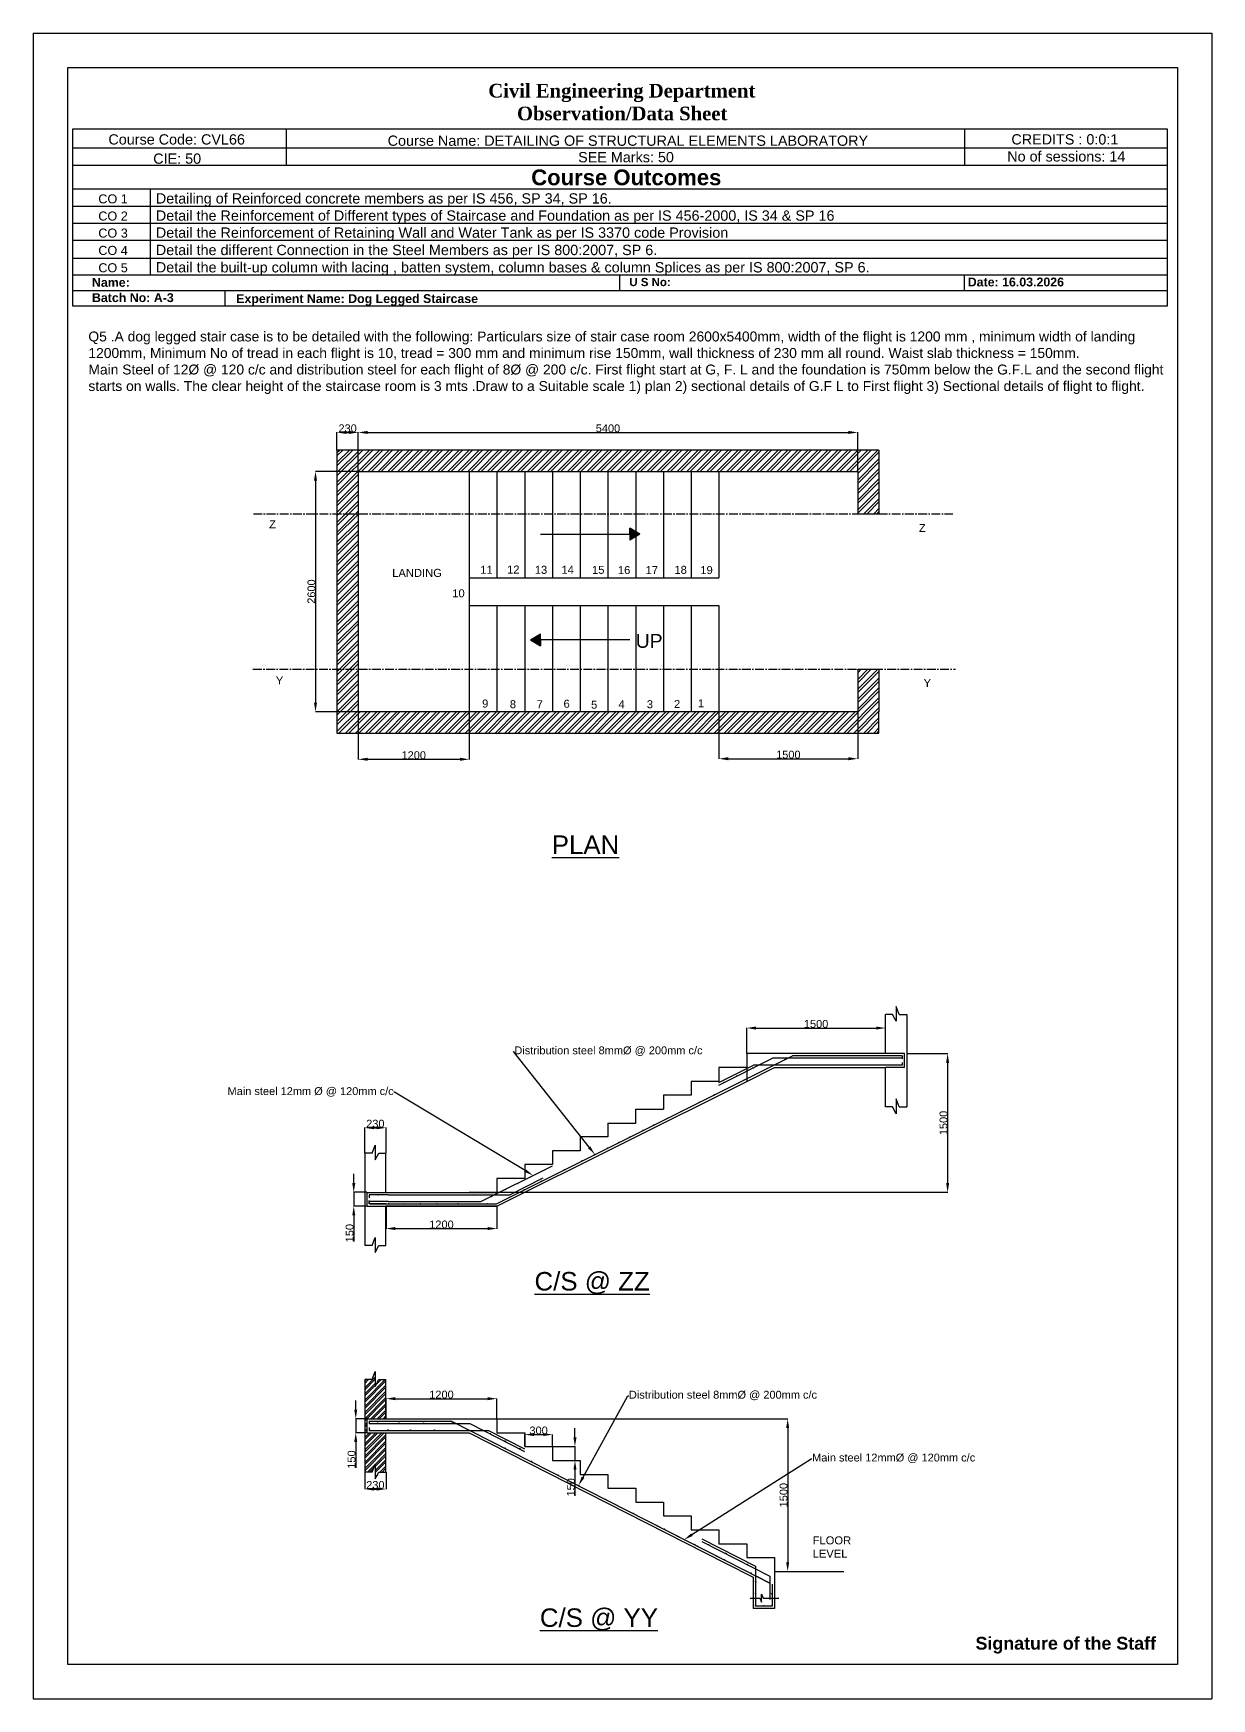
# Model space of a CAD drawing. Header units: millimetres. Extents: x 63881 to 155601, y 40204 to 62481.
# Drawn here: x 142861 to 155601, y 41035 to 59046 of the extents above; entities that cross this region are included whole.
import ezdxf
from ezdxf import colors
from ezdxf.entities.mleader import LeaderData, LeaderLine
from ezdxf.math import Vec2, Vec3

# ---------------------------------------------------------------- set-up
doc = ezdxf.new("R2010")
doc.units = ezdxf.units.MM
doc.linetypes.add('CENTER2', pattern=[28.575, 19.05, -3.175, 3.175, -3.175])
doc.styles.get("Standard").update_dxf_attribs({"font": 'arial.ttf'})
doc.dimstyles.new('ISO-25', dxfattribs={"dimtxt": 2.5, "dimasz": 2.5, "dimexe": 1.25, "dimexo": 0.625, "dimtad": 1, "dimtxsty": 'Standard', "dimcen": 2.5, "dimadec": 0, "dimazin": 0, "dimtfac": 1, "dimtmove": 0, "dimatfit": 3, "dimfxl": 1, "dimarcsym": 0})

# ---------------------------------------------------------------- blocks, each defined once
blk = doc.blocks.new('*U103')
at = {"color": 0, "linetype": 'CENTER2', "ltscale": 5, "transparency": 16777216}
blk.add_line((-3759, 0), (2144, 0), dxfattribs=at)
blk = doc.blocks.new('*U104')
at = {"color": 0, "linetype": 'CENTER2', "ltscale": 5, "transparency": 16777216}
blk.add_line((-3763, 0), (3833, 0), dxfattribs=at)
blk = doc.blocks.new('*D105')
at = {"color": 0, "lineweight": -2, "transparency": 16777216}
for p, q in [((146374, 54309), (146374, 54731)), ((146474, 54729), (151674, 54729)), ((151774, 54309), (151774, 54731))]:
    blk.add_line(p, q, dxfattribs=at)
at = {"color": 0, "transparency": 16777216}
for points in [[(146474, 54746), (146474, 54713), (146374, 54729)], [(151674, 54746), (151674, 54713), (151774, 54729)]]:
    blk.add_solid(points, dxfattribs=at)
at = {"layer": 'Defpoints', "color": 0, "transparency": 16777216}
for p in [(151774, 54729), (146374, 54308), (151774, 54308)]:
    blk.add_point(p, dxfattribs=at)
at = {"color": 0, "transparency": 16777216, "insert": (149074, 54773), "char_height": 85, "attachment_point": 5}
blk.add_mtext('5400', dxfattribs=at)
blk = doc.blocks.new('*D106')
at = {"color": 0, "lineweight": -2, "transparency": 16777216}
for p, q in [((146144, 54539), (146144, 54731)), ((146244, 54729), (146274, 54729)), ((146374, 54539), (146374, 54731))]:
    blk.add_line(p, q, dxfattribs=at)
at = {"color": 0, "transparency": 16777216}
for points in [[(146244, 54746), (146244, 54713), (146144, 54729)], [(146274, 54746), (146274, 54713), (146374, 54729)]]:
    blk.add_solid(points, dxfattribs=at)
at = {"layer": 'Defpoints', "color": 0, "transparency": 16777216}
for p in [(146374, 54729), (146144, 54538), (146374, 54538)]:
    blk.add_point(p, dxfattribs=at)
at = {"color": 0, "transparency": 16777216, "insert": (146259, 54773), "char_height": 85, "attachment_point": 5}
blk.add_mtext('230', dxfattribs=at)
blk = doc.blocks.new('*D107')
at = {"color": 0, "lineweight": -2, "transparency": 16777216}
for p, q in [((146373, 54308), (145911, 54308)), ((145912, 54208), (145912, 51808)), ((146373, 51708), (145911, 51708))]:
    blk.add_line(p, q, dxfattribs=at)
at = {"color": 0, "transparency": 16777216}
for points in [[(145895, 54208), (145928, 54208), (145912, 54308)], [(145895, 51808), (145928, 51808), (145912, 51708)]]:
    blk.add_solid(points, dxfattribs=at)
at = {"layer": 'Defpoints', "color": 0, "transparency": 16777216}
for p in [(146374, 54308), (145912, 51708), (146374, 51708)]:
    blk.add_point(p, dxfattribs=at)
at = {"color": 0, "transparency": 16777216, "insert": (145868, 53008), "char_height": 85, "attachment_point": 5, "rotation": 90}
blk.add_mtext('2600', dxfattribs=at)
blk = doc.blocks.new('*D108')
at = {"color": 0, "lineweight": -2, "transparency": 16777216}
for p, q in [((146374, 51708), (146374, 51193)), ((147574, 51708), (147574, 51193)), ((146474, 51194), (147474, 51194))]:
    blk.add_line(p, q, dxfattribs=at)
at = {"color": 0, "transparency": 16777216}
for points in [[(146474, 51211), (146474, 51178), (146374, 51194)], [(147474, 51211), (147474, 51178), (147574, 51194)]]:
    blk.add_solid(points, dxfattribs=at)
at = {"layer": 'Defpoints', "color": 0, "transparency": 16777216}
for p in [(146374, 51708), (147574, 51708), (147574, 51194)]:
    blk.add_point(p, dxfattribs=at)
at = {"color": 0, "transparency": 16777216, "insert": (146974, 51238), "char_height": 85, "attachment_point": 5}
blk.add_mtext('1200', dxfattribs=at)
blk = doc.blocks.new('*D109')
at = {"color": 0, "lineweight": -2, "transparency": 16777216}
for p, q in [((150274, 51708), (150274, 51199)), ((151774, 51708), (151774, 51199)), ((150374, 51200), (151674, 51200))]:
    blk.add_line(p, q, dxfattribs=at)
at = {"color": 0, "transparency": 16777216}
for points in [[(150374, 51217), (150374, 51184), (150274, 51200)], [(151674, 51217), (151674, 51184), (151774, 51200)]]:
    blk.add_solid(points, dxfattribs=at)
at = {"layer": 'Defpoints', "color": 0, "transparency": 16777216}
for p in [(150274, 51708), (151774, 51708), (151774, 51200)]:
    blk.add_point(p, dxfattribs=at)
at = {"color": 0, "transparency": 16777216, "insert": (151024, 51244), "char_height": 85, "attachment_point": 5}
blk.add_mtext('1500', dxfattribs=at)
blk = doc.blocks.new('*D110')
at = {"color": 0, "lineweight": -2, "transparency": 16777216}
for p, q in [((150574, 48011), (150574, 48289)), ((150674, 48288), (151974, 48288)), ((152074, 48011), (152074, 48289))]:
    blk.add_line(p, q, dxfattribs=at)
at = {"color": 0, "transparency": 16777216}
for points in [[(150674, 48304), (150674, 48271), (150574, 48288)], [(151974, 48304), (151974, 48271), (152074, 48288)]]:
    blk.add_solid(points, dxfattribs=at)
at = {"layer": 'Defpoints', "color": 0, "transparency": 16777216}
for p in [(152074, 48288), (150574, 48011), (152074, 48011)]:
    blk.add_point(p, dxfattribs=at)
at = {"color": 0, "transparency": 16777216, "insert": (151324, 48332), "char_height": 85, "attachment_point": 5}
blk.add_mtext('1500', dxfattribs=at)
blk = doc.blocks.new('*D111')
at = {"color": 0, "lineweight": -2, "transparency": 16777216}
for p, q in [((152304, 48011), (152748, 48011)), ((152746, 47911), (152746, 46611)), ((147874, 46511), (152748, 46511))]:
    blk.add_line(p, q, dxfattribs=at)
at = {"color": 0, "transparency": 16777216}
for points in [[(152730, 47911), (152763, 47911), (152746, 48011)], [(152730, 46611), (152763, 46611), (152746, 46511)]]:
    blk.add_solid(points, dxfattribs=at)
at = {"layer": 'Defpoints', "color": 0, "transparency": 16777216}
for p in [(152304, 48011), (147874, 46511), (152746, 46511)]:
    blk.add_point(p, dxfattribs=at)
at = {"color": 0, "transparency": 16777216, "insert": (152702, 47261), "char_height": 85, "attachment_point": 5, "rotation": 90}
blk.add_mtext('1500', dxfattribs=at)
blk = doc.blocks.new('*D112')
at = {"color": 0, "lineweight": -2, "transparency": 16777216}
for p, q in [((146444, 46936), (146444, 47211)), ((146544, 47209), (146574, 47209)), ((146674, 46936), (146674, 47211))]:
    blk.add_line(p, q, dxfattribs=at)
at = {"color": 0, "transparency": 16777216}
for points in [[(146544, 47226), (146544, 47193), (146444, 47209)], [(146574, 47226), (146574, 47193), (146674, 47209)]]:
    blk.add_solid(points, dxfattribs=at)
at = {"layer": 'Defpoints', "color": 0, "transparency": 16777216}
for p in [(146674, 47209), (146444, 46936), (146674, 46936)]:
    blk.add_point(p, dxfattribs=at)
at = {"color": 0, "transparency": 16777216, "insert": (146559, 47253), "char_height": 85, "attachment_point": 5}
blk.add_mtext('230', dxfattribs=at)
blk = doc.blocks.new('*D113')
at = {"color": 0, "lineweight": -2, "transparency": 16777216}
for p, q in [((146674, 46360), (146674, 46118)), ((147874, 46360), (147874, 46118)), ((146774, 46119), (147774, 46119))]:
    blk.add_line(p, q, dxfattribs=at)
at = {"color": 0, "transparency": 16777216}
for points in [[(146774, 46136), (146774, 46103), (146674, 46119)], [(147774, 46136), (147774, 46103), (147874, 46119)]]:
    blk.add_solid(points, dxfattribs=at)
at = {"layer": 'Defpoints', "color": 0, "transparency": 16777216}
for p in [(146674, 46361), (147874, 46361), (147874, 46119)]:
    blk.add_point(p, dxfattribs=at)
at = {"color": 0, "transparency": 16777216, "insert": (147274, 46163), "char_height": 85, "attachment_point": 5}
blk.add_mtext('1200', dxfattribs=at)
blk = doc.blocks.new('*D114')
at = {"color": 0, "lineweight": -2, "transparency": 16777216}
for p, q in [((146325, 46611), (146325, 46711)), ((146468, 46511), (146324, 46511)), ((146325, 46511), (146325, 46361)), ((146468, 46361), (146324, 46361)), ((146325, 46261), (146325, 45980))]:
    blk.add_line(p, q, dxfattribs=at)
at = {"color": 0, "transparency": 16777216}
for points in [[(146309, 46611), (146342, 46611), (146325, 46511)], [(146309, 46261), (146342, 46261), (146325, 46361)]]:
    blk.add_solid(points, dxfattribs=at)
at = {"layer": 'Defpoints', "color": 0, "transparency": 16777216}
for p in [(146469, 46511), (146325, 46361), (146469, 46361)]:
    blk.add_point(p, dxfattribs=at)
at = {"color": 0, "transparency": 16777216, "insert": (146281, 46070), "char_height": 85, "attachment_point": 5, "rotation": 90}
blk.add_mtext('150', dxfattribs=at)
blk = doc.blocks.new('*D115')
at = {"color": 0, "lineweight": -2, "transparency": 16777216}
for p, q in [((146674, 44062), (146674, 44281)), ((146774, 44279), (147774, 44279)), ((147874, 44062), (147874, 44281))]:
    blk.add_line(p, q, dxfattribs=at)
at = {"color": 0, "transparency": 16777216}
for points in [[(146774, 44296), (146774, 44263), (146674, 44279)], [(147774, 44296), (147774, 44263), (147874, 44279)]]:
    blk.add_solid(points, dxfattribs=at)
at = {"layer": 'Defpoints', "color": 0, "transparency": 16777216}
for p in [(147874, 44279), (146674, 44061), (147874, 44061)]:
    blk.add_point(p, dxfattribs=at)
at = {"color": 0, "transparency": 16777216, "insert": (147274, 44323), "char_height": 85, "attachment_point": 5}
blk.add_mtext('1200', dxfattribs=at)
blk = doc.blocks.new('*D116')
at = {"color": 0, "lineweight": -2, "transparency": 16777216}
for p, q in [((146444, 43485), (146444, 43301)), ((146674, 43485), (146674, 43301)), ((146544, 43302), (146574, 43302))]:
    blk.add_line(p, q, dxfattribs=at)
at = {"color": 0, "transparency": 16777216}
for points in [[(146544, 43319), (146544, 43285), (146444, 43302)], [(146574, 43319), (146574, 43285), (146674, 43302)]]:
    blk.add_solid(points, dxfattribs=at)
at = {"layer": 'Defpoints', "color": 0, "transparency": 16777216}
for p in [(146444, 43486), (146674, 43486), (146674, 43302)]:
    blk.add_point(p, dxfattribs=at)
at = {"color": 0, "transparency": 16777216, "insert": (146559, 43346), "char_height": 85, "attachment_point": 5}
blk.add_mtext('230', dxfattribs=at)
blk = doc.blocks.new('*D117')
at = {"color": 0, "lineweight": -2, "transparency": 16777216}
for p, q in [((146347, 44161), (146347, 44261)), ((146468, 44061), (146345, 44061)), ((146347, 44061), (146347, 43911)), ((146468, 43911), (146345, 43911)), ((146347, 43811), (146347, 43530))]:
    blk.add_line(p, q, dxfattribs=at)
at = {"color": 0, "transparency": 16777216}
for points in [[(146330, 44161), (146363, 44161), (146347, 44061)], [(146330, 43811), (146363, 43811), (146347, 43911)]]:
    blk.add_solid(points, dxfattribs=at)
at = {"layer": 'Defpoints', "color": 0, "transparency": 16777216}
for p in [(146469, 44061), (146347, 43911), (146469, 43911)]:
    blk.add_point(p, dxfattribs=at)
at = {"color": 0, "transparency": 16777216, "insert": (146302, 43621), "char_height": 85, "attachment_point": 5, "rotation": 90}
blk.add_mtext('150', dxfattribs=at)
blk = doc.blocks.new('*D118')
at = {"color": 0, "lineweight": -2, "transparency": 16777216}
for p, q in [((147874, 44061), (151018, 44061)), ((151017, 43961), (151017, 42511)), ((150874, 42411), (151018, 42411))]:
    blk.add_line(p, q, dxfattribs=at)
at = {"color": 0, "transparency": 16777216}
for points in [[(151000, 43961), (151033, 43961), (151017, 44061)], [(151000, 42511), (151033, 42511), (151017, 42411)]]:
    blk.add_solid(points, dxfattribs=at)
at = {"layer": 'Defpoints', "color": 0, "transparency": 16777216}
for p in [(147874, 44061), (150874, 42411), (151017, 42411)]:
    blk.add_point(p, dxfattribs=at)
at = {"color": 0, "transparency": 16777216, "insert": (150973, 43236), "char_height": 85, "attachment_point": 5, "rotation": 90}
blk.add_mtext('1500', dxfattribs=at)
blk = doc.blocks.new('*D119')
at = {"color": 0, "lineweight": -2, "transparency": 16777216}
for p, q in [((148174, 43762), (148174, 43893)), ((148274, 43891), (148374, 43891)), ((148474, 43762), (148474, 43893))]:
    blk.add_line(p, q, dxfattribs=at)
at = {"color": 0, "transparency": 16777216}
for points in [[(148274, 43908), (148274, 43875), (148174, 43891)], [(148374, 43908), (148374, 43875), (148474, 43891)]]:
    blk.add_solid(points, dxfattribs=at)
at = {"layer": 'Defpoints', "color": 0, "transparency": 16777216}
for p in [(148474, 43891), (148174, 43761), (148474, 43761)]:
    blk.add_point(p, dxfattribs=at)
at = {"color": 0, "transparency": 16777216, "insert": (148324, 43935), "char_height": 85, "attachment_point": 5}
blk.add_mtext('300', dxfattribs=at)
blk = doc.blocks.new('*D120')
at = {"color": 0, "lineweight": -2, "transparency": 16777216}
for p, q in [((148717, 43861), (148717, 43961)), ((148474, 43761), (148718, 43761)), ((148474, 43611), (148718, 43611)), ((148717, 43761), (148717, 43611)), ((148717, 43511), (148717, 43230))]:
    blk.add_line(p, q, dxfattribs=at)
at = {"color": 0, "transparency": 16777216}
for points in [[(148701, 43861), (148734, 43861), (148717, 43761)], [(148701, 43511), (148734, 43511), (148717, 43611)]]:
    blk.add_solid(points, dxfattribs=at)
at = {"layer": 'Defpoints', "color": 0, "transparency": 16777216}
for p in [(148474, 43761), (148474, 43611), (148717, 43611)]:
    blk.add_point(p, dxfattribs=at)
at = {"color": 0, "transparency": 16777216, "insert": (148673, 43321), "char_height": 85, "attachment_point": 5, "rotation": 90}
blk.add_mtext('150', dxfattribs=at)

msp = doc.modelspace()

# ---------------------------------------------------------------- hatches: boundary and pattern name
h = msp.add_hatch()
h.set_pattern_fill('ANSI32', color=256, scale=8)
h.set_pattern_definition([(45, (-34423.77, -77132.22), (-53.881537, 53.881537), []), (45, (-34387.85, -77132.22), (-53.881537, 53.881537), [])])
h.paths.add_polyline_path([(152003.789, 54538.129), (146143.789, 54538.129), (146143.789, 53848.129), (146373.789, 53848.129), (146373.789, 54308.129), (150503.789, 54308.129), (151773.789, 54308.129), (151773.789, 53848.129), (152003.789, 53848.129), (152003.789, 54308.129)])
h.paths.add_polyline_path([(146373.789, 53848.129), (146143.789, 53848.129), (146143.789, 52168.129), (146373.789, 52168.129)])
h.paths.add_polyline_path([(152003.789, 51708.129), (152003.789, 52168.129), (151773.789, 52168.129), (151773.789, 51708.129), (146373.789, 51708.129), (146373.789, 52168.129), (146143.789, 52168.129), (146143.789, 51478.129), (152003.789, 51478.129)])
at = {"true_color": 0x000000}
h = msp.add_hatch(color=18, dxfattribs=at)
h.dxf.hatch_style = 1
h.paths.add_polyline_path([(149309.809, 53695.621), (149309.809, 53630.621), (149309.809, 53565.621), (149419.809, 53630.621)])
h = msp.add_hatch(color=18, dxfattribs=at)
h.dxf.hatch_style = 1
h.paths.add_polyline_path([(148345.481, 52550.257), (148235.481, 52485.257), (148345.481, 52420.257), (148345.481, 52485.257)])
at = {"true_color": 0xffffff}
h = msp.add_hatch(dxfattribs=at)
h.set_pattern_fill('ANSI32', scale=5)
h.set_pattern_definition([(45, (-34423.77, -77132.22), (-33.67596, 33.67596), []), (45, (-34401.32, -77132.22), (-33.67596, 33.67596), [])])
h.paths.add_polyline_path([(146673.789, 43910.963), (146468.789, 43910.963), (146468.789, 44060.963), (146673.789, 44060.963), (146673.789, 44485.963), (146597.56, 44485.963), (146557.639, 44411.799), (146557.373, 44571.625), (146524.699, 44485.963), (146443.789, 44485.963), (146443.789, 43485.963), (146524.699, 43485.963), (146557.373, 43571.625), (146557.639, 43411.799), (146597.56, 43485.963), (146673.789, 43485.963)])

# ---------------------------------------------------------------- linework, layer by layer
for p, q in [((142860.76, 59045.747), (155601.32, 59045.747)), ((142860.76, 59045.747), (142860.76, 41034.734)), ((155601.32, 59045.747), (155601.32, 41034.734)), ((145593.077, 58011.59), (145593.077, 57617.006)), ((152927.414, 58011.59), (152927.414, 57617.006)), ((143288.517, 57806.748), (155120.577, 57806.748)), ((155120.577, 57617.006), (143288.517, 57617.006)), ((143288.517, 57362.285), (155120.577, 57362.285)), ((144124.923, 57362.285), (144124.923, 57173.533)), ((155120.577, 57173.533), (143288.517, 57173.533)), ((144124.923, 57173.533), (144124.923, 56990.746)), ((143288.517, 56990.746), (155120.577, 56990.746)), ((144124.923, 56990.746), (144124.923, 56805.022)), ((155120.577, 56805.022), (143288.517, 56805.022)), ((144124.923, 56805.022), (144124.923, 56615.582)), ((143288.517, 56615.582), (155120.577, 56615.582)), ((144124.923, 56615.582), (144124.923, 56430.09)), ((155120.577, 56430.09), (143288.517, 56430.09)), ((149203.611, 56264.473), (149203.611, 56430.09)), ((152930.504, 56264.473), (152930.504, 56430.09)), ((143288.517, 56264.473), (155120.577, 56264.473)), ((144936.071, 56095.689), (144936.071, 56264.473)), ((149309.809, 53630.621), (149309.809, 53695.621)), ((149419.809, 53630.621), (149309.809, 53695.621)), ((151773.789, 53848.129), (152003.789, 53848.129)), ((148345.481, 53630.621), (149309.809, 53630.621)), ((149309.809, 53630.621), (149309.809, 53565.621)), ((149419.809, 53630.621), (149309.809, 53565.621)), ((147573.789, 53158.129), (147573.789, 52858.129)), ((147573.789, 53158.129), (150273.789, 53158.129)), ((147573.789, 52858.129), (147573.789, 51708.129)), ((147573.789, 52858.129), (150273.789, 52858.129)), ((147873.789, 52858.129), (147873.789, 51708.129)), ((148173.789, 52858.129), (148173.789, 51708.129)), ((148473.789, 52858.129), (148473.789, 51708.129)), ((148773.789, 52858.129), (148773.789, 51708.129)), ((149073.789, 52858.129), (149073.789, 51708.129)), ((149373.789, 52858.129), (149373.789, 51708.129)), ((149673.789, 52858.129), (149673.789, 51708.129)), ((149973.789, 52858.129), (149973.789, 51708.129)), ((150273.789, 52858.129), (150273.789, 51708.129)), ((148235.481, 52485.257), (148345.481, 52550.257)), ((148235.481, 52485.257), (148345.481, 52420.257)), ((148345.481, 52485.257), (148345.481, 52550.257)), ((149309.809, 52485.257), (148345.481, 52485.257)), ((148345.481, 52485.257), (148345.481, 52420.257)), ((151773.789, 52168.129), (151773.789, 51708.129)), ((151773.789, 52168.129), (152003.789, 52168.129)), ((152003.789, 52168.129), (152003.789, 51708.129)), ((151773.789, 51708.129), (146373.789, 51708.129)), ((152003.789, 51478.129), (152003.789, 51708.129)), ((146143.789, 51478.129), (152003.789, 51478.129)), ((152073.789, 48010.68), (152073.789, 48435.68)), ((152150.018, 48435.68), (152073.789, 48435.68)), ((152222.879, 48435.68), (152303.789, 48435.68)), ((152303.789, 48435.68), (152303.789, 47435.68)), ((150273.789, 47670.675), (150853.8, 47960.68)), ((150873.789, 48010.68), (150573.789, 48010.68)), ((150573.789, 48010.68), (150573.789, 47860.68)), ((150573.789, 48010.68), (150573.789, 47710.68)), ((150767.887, 47835.68), (151067.887, 47985.68)), ((152253.789, 47960.68), (150853.8, 47960.68)), ((152073.789, 48010.68), (150873.789, 48010.68)), ((152253.789, 47985.68), (151067.887, 47985.68)), ((152278.789, 48010.68), (152073.789, 48010.68)), ((152253.789, 47985.68), (152253.789, 47955.68)), ((152253.789, 47915.68), (152253.789, 47885.68)), ((152278.789, 47860.68), (152278.789, 48010.68)), ((147867.887, 46385.68), (150767.887, 47835.68)), ((150273.789, 47698.625), (150647.898, 47885.68)), ((150573.789, 47860.68), (150273.789, 47860.68)), ((150273.789, 47860.68), (150273.789, 47710.68)), ((150573.789, 47710.68), (150873.789, 47860.68)), ((152253.789, 47885.68), (150647.898, 47885.68)), ((150873.789, 47860.68), (152073.789, 47860.68)), ((151050.68, 47885.68), (150888.538, 47885.68)), ((151250.68, 47885.68), (151050.68, 47885.68)), ((151450.68, 47885.68), (151250.68, 47885.68)), ((151650.68, 47885.68), (151450.68, 47885.68)), ((151850.68, 47885.68), (151650.68, 47885.68)), ((152050.68, 47885.68), (151850.68, 47885.68)), ((152250.645, 47885.68), (152050.645, 47885.68)), ((152073.789, 47435.68), (152073.789, 47860.68)), ((152278.789, 47860.68), (152073.789, 47860.68)), ((147873.789, 46360.68), (150573.789, 47710.68)), ((149973.789, 47560.68), (149673.789, 47560.68)), ((149673.789, 47560.68), (149673.789, 47410.68)), ((150273.789, 47710.68), (149973.789, 47710.68)), ((149973.789, 47710.68), (149973.789, 47560.68)), ((149373.789, 47260.68), (149373.789, 47410.68)), ((149373.789, 47410.68), (149673.789, 47410.68)), ((152150.018, 47435.68), (152073.789, 47435.68)), ((152222.879, 47435.68), (152303.789, 47435.68)), ((149073.789, 47260.68), (149073.789, 47110.68)), ((149073.789, 47260.68), (149373.789, 47260.68)), ((149073.789, 47110.68), (148773.789, 47110.68)), ((148773.789, 47110.68), (148773.789, 46960.68)), ((146443.789, 46935.68), (146443.789, 45935.68)), ((146524.699, 46935.68), (146443.789, 46935.68)), ((146597.56, 46935.68), (146673.789, 46935.68)), ((146673.789, 46510.68), (146673.789, 46935.68)), ((148773.789, 46960.68), (148473.789, 46960.68)), ((148473.789, 46960.68), (148473.789, 46810.68)), ((147697.898, 46410.68), (148473.789, 46798.625)), ((148173.789, 46660.68), (147873.789, 46660.68)), ((147873.789, 46660.68), (147873.789, 46510.68)), ((148011.986, 46485.68), (148374.321, 46666.848)), ((148473.789, 46810.68), (148173.789, 46810.68)), ((148173.789, 46810.68), (148173.789, 46660.68)), ((146468.789, 46360.68), (146468.789, 46510.68)), ((146468.789, 46510.68), (146673.789, 46510.68)), ((146698.789, 46485.68), (146493.789, 46485.68)), ((146493.789, 46485.68), (146493.789, 46450.251)), ((146673.789, 46510.68), (147573.789, 46510.68)), ((146698.789, 46485.68), (148011.986, 46485.68)), ((147873.789, 46510.68), (147573.789, 46510.68)), ((147573.789, 46510.68), (147873.789, 46510.68)), ((146468.789, 46360.68), (146673.789, 46360.68)), ((146493.789, 46385.68), (146493.789, 46423.18)), ((146493.789, 46410.68), (146493.789, 46385.68)), ((146698.789, 46410.68), (146493.789, 46410.68)), ((146493.789, 46385.68), (146493.789, 46398.753)), ((146673.789, 46385.68), (146493.789, 46385.68)), ((146503.534, 46385.68), (146703.534, 46385.68)), ((146673.789, 46385.68), (147867.887, 46385.68)), ((146673.789, 45935.68), (146673.789, 46360.68)), ((146673.789, 46360.68), (147873.789, 46360.68)), ((147873.789, 46360.68), (146673.789, 46360.68)), ((146698.789, 46410.68), (147697.898, 46410.68)), ((146524.699, 45935.68), (146443.789, 45935.68)), ((146597.56, 45935.68), (146673.789, 45935.68)), ((146443.789, 44485.963), (146443.789, 43485.963)), ((146524.699, 44485.963), (146443.789, 44485.963)), ((146597.56, 44485.963), (146673.789, 44485.963)), ((146673.789, 44060.963), (146673.789, 44485.963)), ((146468.789, 43910.963), (146468.789, 44060.963)), ((146468.789, 44060.963), (146673.789, 44060.963)), ((146493.789, 44035.963), (147383.53, 44035.963)), ((146493.789, 44035.963), (146493.789, 44005.963)), ((146493.789, 44010.963), (147579.137, 44010.963)), ((146493.789, 43965.963), (146493.789, 43935.963)), ((146673.789, 44060.963), (147873.789, 44060.963)), ((147383.53, 44035.963), (150548.789, 42423.183)), ((147579.137, 44010.963), (148172.457, 43708.652)), ((147873.789, 44060.963), (147873.789, 43910.963)), ((146468.789, 43910.963), (146673.789, 43910.963)), ((146493.789, 43935.963), (147781.4, 43935.963)), ((146673.789, 43485.963), (146673.789, 43910.963)), ((146673.789, 43910.963), (147573.789, 43910.963)), ((147573.789, 43910.963), (150343.789, 42499.578)), ((147781.4, 43935.963), (148172.457, 43736.71)), ((147873.789, 43910.963), (148173.789, 43910.963)), ((148173.789, 43910.963), (148173.789, 43760.963)), ((148173.789, 43760.963), (148473.789, 43760.963)), ((148473.789, 43760.963), (148473.789, 43610.963)), ((148473.789, 43610.963), (148773.789, 43610.963)), ((148773.789, 43610.963), (148773.789, 43460.963)), ((146524.699, 43485.963), (146443.789, 43485.963)), ((146597.56, 43485.963), (146673.789, 43485.963)), ((148773.789, 43460.963), (149073.789, 43460.963)), ((149073.789, 43460.963), (149073.789, 43310.963)), ((149073.789, 43310.963), (149373.789, 43310.963)), ((149373.789, 43310.963), (149373.789, 43160.963)), ((149373.789, 43160.963), (149673.789, 43160.963)), ((149673.789, 43160.963), (149673.789, 43010.963)), ((150368.789, 42514.898), (149533.923, 42940.283)), ((149673.789, 43010.963), (149973.789, 43010.963)), ((149973.789, 43010.963), (149973.789, 42860.963)), ((149973.789, 42860.963), (150273.789, 42860.963)), ((150089.239, 42762.918), (150668.789, 42467.623)), ((150089.239, 42734.86), (150823.789, 42360.588)), ((150273.789, 42860.963), (150273.789, 42710.963)), ((150273.789, 42710.963), (150573.789, 42710.963)), ((150573.789, 42710.963), (150573.789, 42560.963)), ((150573.789, 42560.963), (150873.789, 42560.963)), ((150873.789, 42560.963), (150873.789, 42410.963)), ((150873.789, 42560.963), (150873.789, 42410.963)), ((150343.789, 42499.578), (150643.789, 42349.578)), ((150548.789, 42423.183), (150823.789, 42285.921)), ((150643.789, 42349.578), (150643.789, 42010.963)), ((150668.789, 42467.623), (150668.789, 42035.963)), ((150823.789, 42285.921), (150668.789, 42364.898)), ((150823.789, 42360.588), (150823.789, 42108.328)), ((150873.789, 42410.963), (150873.789, 42010.963)), ((150873.789, 42410.963), (151625.023, 42410.963)), ((150733.916, 42079.312), (150733.916, 42163.84)), ((150733.916, 42163.84), (150752.555, 42121.576)), ((150848.789, 42273.183), (150848.789, 42035.963)), ((150612.768, 42121.576), (150715.995, 42121.576)), ((150873.789, 42010.963), (150643.789, 42010.963)), ((150848.789, 42035.963), (150668.789, 42035.963)), ((150715.995, 42121.576), (150733.916, 42079.312)), ((150752.555, 42121.576), (150921.015, 42121.576)), ((142860.76, 41034.734), (155601.32, 41034.734))]:
    msp.add_line(p, q)
at = {"ltscale": 10}
for p, q in [((146143.789, 54538.129), (146143.789, 51478.129)), ((152003.789, 54538.129), (146143.789, 54538.129)), ((152003.789, 54538.129), (152003.789, 54308.129)), ((146373.789, 54308.129), (146373.789, 51708.129)), ((146373.789, 54308.129), (150503.789, 54308.129)), ((147573.789, 54308.129), (147573.789, 53158.129)), ((147873.789, 54308.129), (147873.789, 53158.129)), ((148173.789, 54308.129), (148173.789, 53158.129)), ((148473.789, 54308.129), (148473.789, 53158.129)), ((148773.789, 54308.129), (148773.789, 53158.129)), ((149073.789, 54308.129), (149073.789, 53158.129)), ((149373.789, 54308.129), (149373.789, 53657.815)), ((149673.789, 54308.129), (149673.789, 53158.129)), ((149973.789, 54308.129), (149973.789, 53158.129)), ((150273.789, 54308.129), (150273.789, 53158.129)), ((150503.789, 54308.129), (151773.789, 54308.129)), ((151773.789, 54308.129), (151773.789, 53848.129)), ((152003.789, 54308.129), (152003.789, 53848.129)), ((149373.789, 53603.428), (149373.789, 53158.129))]:
    msp.add_line(p, q, dxfattribs=at)
at = {"linetype": 'CENTER2', "ltscale": 5}
msp.add_line((151142.289, 53848.129), (152801.172, 53848.129), dxfattribs=at)
for points in [[(143233.781, 58677.447), (155230.549, 58677.447), (155230.549, 41405.596), (143233.781, 41405.596)], [(143288.517, 58011.59), (155120.577, 58011.59), (155120.577, 56095.689), (143288.517, 56095.689)]]:
    msp.add_lwpolyline(points, close=True)
for points in [[(152222.879, 48435.68), (152190.205, 48521.342), (152189.939, 48361.515), (152150.018, 48435.68)], [(152222.879, 47435.68), (152190.205, 47521.342), (152189.939, 47361.515), (152150.018, 47435.68)], [(146524.699, 46935.68), (146557.373, 47021.342), (146557.639, 46861.515), (146597.56, 46935.68)], [(146524.699, 45935.68), (146557.373, 46021.342), (146557.639, 45861.515), (146597.56, 45935.68)], [(146524.699, 44485.963), (146557.373, 44571.625), (146557.639, 44411.799), (146597.56, 44485.963)], [(146524.699, 43485.963), (146557.373, 43571.625), (146557.639, 43411.799), (146597.56, 43485.963)]]:
    msp.add_lwpolyline(points)
for centre in [(150987.905, 47947.146), (151303.503, 47963.595), (151688.098, 47963.595), (152112.237, 47963.595), (150469.434, 47769.955), (150553.06, 47729.724), (150643.573, 47857.024), (150798.456, 47852.422), (150882.055, 47888.595), (151251.877, 47888.595), (151651.004, 47888.595), (152050.68, 47888.595), (152250.645, 47888.595), (150225.611, 47565.999), (150326.942, 47698.709), (149868.884, 47387.636), (150064.123, 47485.255), (149569.617, 47238.002), (149716.366, 47311.377), (149193.277, 47049.832), (149310.801, 47108.594), (149453.68, 47180.034), (148794.814, 46850.601), (148931.666, 46920.791), (149071.553, 46988.97), (148229.517, 46673.052), (148374.19, 46745.543), (148601.886, 46755.949), (146589.224, 46482.74), (146790.121, 46481.784), (146971.489, 46482.648), (147143.636, 46482.295), (147341.521, 46482.083), (147613.842, 46481.095), (147962.375, 46539.393), (148097.475, 46606.826), (148170.694, 46540.349), (148355.009, 46630.698), (146503.534, 46388.595), (146703.447, 46388.595), (146868.999, 46388.595), (147046.24, 46388.595), (147222.498, 46388.595), (147450.084, 46388.595), (147769.14, 46388.595), (147812.894, 46464.665), (148015.47, 46460.929), (146580.699, 44013.879), (146813.501, 44013.879), (147079.101, 44013.879), (147390.904, 44013.879), (146496.704, 43938.879), (146694.544, 43938.879), (146937.201, 43938.879), (147197.172, 43938.879), (147556.03, 43938.879), (147803.364, 43901.115), (147963.354, 43819.596), (147960.36, 43746.455), (148119.891, 43739.836), (148246.273, 43600.774), (148533.083, 43454.637), (148755.714, 43341.201), (149049.687, 43191.415), (149348.506, 43039.159), (149683.469, 42868.487), (150010.243, 42701.987), (150164.008, 42701.164), (150330.878, 42538.615), (150349.012, 42606.9), (150581.735, 42488.322), (150619.952, 42392.034), (150671.704, 42299.545), (150671.704, 42174.731), (150845.546, 42169.793), (150671.704, 42038.879), (150759.118, 42038.879), (150845.574, 42038.879)]:
    msp.add_circle(centre, 2.915)

# ---------------------------------------------------------------- block references
for name, p in [('*U103', (148998.789, 53848.129)), ('*U104', (148998.789, 52168.129))]:
    msp.add_blockref(name, p, dxfattribs=at)

# ---------------------------------------------------------------- texts
at = {"attachment_point": 1}
for s, width, gutter_width, heights, insert, char_height in [('\\pxqc;{\\fBookman Old Style|b0|i0|c0|p18;\\H1.16667x;         \\fBookman Old Style|b1|i0|c0|p18;\\H1.14285x;       Civil Engineering Department\\P               Observation/Data Sheet}', 5626.55278, 553.963, [0], (145995.431, 58499.001), 110.792582), ('Course Code: CVL66', 5204.99252, 555.866, [0], (143672.762, 57953.952), 111.17324), ('Course Name: DETAILING OF STRUCTURAL ELEMENTS LABORATORY', 5204.99252, 555.866, [0], (146691.944, 57940.321), 111.17324), ('CREDITS : 0:0:1', 5204.99252, 555.866, [0], (153435.489, 57954.661), 111.17324), ('CIE: 50', 5204.99252, 555.866, [0], (144157.348, 57746.189), 111.1732), ('SEE Marks: 50', 5204.99252, 555.866, [0], (148751.236, 57761.69), 111.17324), ('No of sessions: 14', 5204.99252, 555.866, [0], (153390.544, 57770.09), 111.17324), ('{\\fArial|b1|i0|c0|p34;Course Outcomes}', 5204.99252, 555.866, [0], (148244.032, 57573.592), 170.89435), ('CO 1', 4573.68853, 488.446, [0], (143563.647, 57304.09), 97.6892), ('Detailing of Reinforced concrete members as per IS 456, SP 34, SP 16.', 5204.99252, 555.866, [0], (144185.655, 57315.925), 111.17324), ('CO 2', 4573.68853, 488.446, [0], (143563.647, 57118.321), 97.6892), ('Detail the Reinforcement of Different types of Staircase and Foundation as per IS 456-2000, IS 34 & SP 16', 8994.1087, 555.866, [0], (144185.655, 57130.156), 111.173241), ('CO 3', 4573.68853, 488.446, [0], (143563.647, 56934.066), 97.6892), ('Detail the Reinforcement of Retaining Wall and Water Tank as per IS 3370 code Provision', 7838.99709, 555.866, [0], (144185.655, 56945.901), 111.17324), ('CO 4', 4573.68853, 488.446, [0], (143563.647, 56746.484), 97.6892), ('Detail the different Connection in the Steel Members as per IS 800:2007, SP 6.', 6850.15154, 555.866, [0], (144185.655, 56758.319), 111.17324), ('CO 5', 4573.68853, 488.446, [0], (143563.647, 56559.018), 97.6892), ('Detail the built-up column with lacing , batten system, column bases & column Splices as per IS 800:2007, SP 6.', 9230.38154, 555.866, [0], (144185.655, 56570.853), 111.173241), ('{\\fArial|b1|i0|c0|p34;Name: }', 5204.99252, 555.866, [0], (143494.94, 56399.821), 95.70083), ('{\\fArial|b1|i0|c0|p34;U S No: }', 5204.99252, 555.866, [0], (149304.532, 56400.181), 88.86506), ('{\\fArial|b1|i0|c0|p34;Date: 16.03.2026}', 5204.99252, 555.866, [0], (152963.989, 56404.003), 95.70083), ('{\\fArial|b1|i0|c0|p34;Batch No: A-3}', 5204.99252, 555.866, [0], (143494.94, 56234.738), 95.70083), ('{\\fArial|b1|i0|c0|p34;Experiment Name: Dog Legged Staircase}', 5204.99252, 555.866, [0], (145054.17, 56224.421), 95.70083), ('Q5 .A dog legged stair case is to be detailed with the following: Particulars size of stair case room 2600x5400mm, width of the flight is 1200 mm , minimum width of landing 1200mm, Minimum No of tread in each flight is 10, tread = 300 mm and minimum rise 150mm, wall thickness of 230 mm all round. Waist slab thickness = 150mm. \\PMain Steel of 12%%C @ 120 c/c and distribution steel for each flight of 8%%C @ 200 c/c. First flight start at G, F. L and the foundation is 750mm below the G.F.L and the second flight starts on walls. The clear height of the staircase room is 3 mts .Draw to a Suitable scale 1) plan 2) sectional details of G.F L to First flight 3) Sectional details of flight to flight.', 11716.83083, 535.978, [1466.479], (143456.071, 55820.66), 107.195547), ('Z', 139.33283, 432.706, [0], (145409.893, 53778.205), 86.541), ('Z', 209.04672, 432.706, [0], (152436.109, 53738.85), 86.541), ('LANDING', 231.28172, 432.706, [151.85], (146741.099, 53253.449), 86.5412), ('11', 94.24629, 432.706, [0], (147693.294, 53286.695), 86.5412), ('12', 94.24629, 432.706, [0], (147982.688, 53289.707), 86.5412), ('13', 94.24629, 432.706, [0], (148282.634, 53286.695), 86.5412), ('14', 94.24629, 432.706, [0], (148570.519, 53286.695), 86.5412), ('15', 94.24629, 432.706, [0], (148901.254, 53286.427), 86.5412), ('16', 94.24629, 432.706, [0], (149181.306, 53283.993), 86.5412), ('17', 94.24629, 432.706, [0], (149480.841, 53283.993), 86.5412), ('18', 94.24629, 432.706, [0], (149792.553, 53286.427), 86.5412), ('19', 94.24629, 432.706, [0], (150072.605, 53283.993), 86.5412), ('10', 94.24629, 432.706, [0], (147390.183, 53032.648), 86.5412), ('UP', 436.96133, 432.706, [0], (149373.789, 52549.635), 150), ('Y', 182.82423, 432.706, [0], (145482.694, 52090.135), 86.541), ('Y', 267.97014, 432.706, [0], (152486.501, 52063.305), 86.541), ('9', 94.24629, 432.706, [0], (147713.033, 51840.589), 86.541), ('8', 94.24629, 432.706, [0], (148012.864, 51833.456), 86.541), ('7', 94.24629, 432.706, [0], (148303.176, 51833.456), 86.541), ('6', 94.24629, 432.706, [0], (148593.487, 51838.212), 86.541), ('5', 94.24629, 432.706, [0], (148891.265, 51828.498), 86.541), ('4', 94.24629, 432.706, [0], (149187.735, 51833.237), 86.541), ('3', 94.24629, 432.706, [0], (149493.691, 51833.237), 86.541), ('2', 94.24629, 432.706, [0], (149787.789, 51835.607), 86.541), ('1', 94.24629, 432.706, [0], (150046.774, 51843.038), 86.541), ('{\\LPLAN}', 1795.8781, 432.706, [0], (148466.218, 50370.754), 200), ('{\\LC/S @ ZZ}', 1262.33053, 432.706, [0], (148279.62, 45649.29), 200), ('FLOOR^JLEVEL', 606.59299, 432.706, [0], (151286.831, 42790.327), 86.54118), ('{\\LC/S @ YY}', 1328.48392, 432.706, [0], (148337.665, 42011.003), 200), ('{\\fArial|b1|i0|c0|p34;Signature of the Staff}', 4208.32486, 449.427, [0], (153047.814, 41703.303), 138.17098)]:
    msp.add_mtext_dynamic_manual_height_columns(s, width=width, gutter_width=gutter_width, heights=heights, dxfattribs=dict(at, insert=insert, char_height=char_height))

# ---------------------------------------------------------------- dimensions: what is measured, and where the dimension line sits
for base, p1, p2, picture, middle in [((146373.789, 54729.328), (146143.789, 54538.129), (146373.789, 54538.129), '*D106', (146258.789, 54773.381)), ((151773.789, 54729.328), (146373.789, 54308.129), (151773.789, 54308.129), '*D105', (149073.789, 54773.352)), ((147573.789, 51194.41), (146373.789, 51708.129), (147573.789, 51708.129), '*D108', (146973.789, 51238.434)), ((151773.789, 51200.201), (150273.789, 51708.129), (151773.789, 51708.129), '*D109', (151023.789, 51244.225)), ((152073.789, 48287.548), (150573.789, 48010.68), (152073.789, 48010.68), '*D110', (151323.789, 48331.572)), ((146673.789, 47209.437), (146443.789, 46935.68), (146673.789, 46935.68), '*D112', (146558.789, 47253.489)), ((147873.789, 46119.233), (146673.789, 46360.68), (147873.789, 46360.68), '*D113', (147273.789, 46163.257)), ((147873.789, 44279.332), (146673.789, 44060.963), (147873.789, 44060.963), '*D115', (147273.789, 44323.356)), ((148473.789, 43891.383), (148173.789, 43760.963), (148473.789, 43760.963), '*D119', (148323.789, 43935.436)), ((146673.789, 43301.896), (146443.789, 43485.963), (146673.789, 43485.963), '*D116', (146558.789, 43345.949))]:
    dim = msp.add_linear_dim(base=base, p1=p1, p2=p2, dimstyle='ISO-25', override={"dimtxt": 85, "dimasz": 100})
    dim.commit()
    dim.dimension.update_dxf_attribs({"geometry": picture, "text_midpoint": middle})
for base, p1, p2, picture, middle in [((145911.79, 51708.129), (146373.789, 54308.129), (146373.789, 51708.129), '*D107', (145867.766, 53008.129)), ((152746.303, 46510.68), (152303.789, 48010.68), (147873.789, 46510.68), '*D111', (152702.279, 47260.68)), ((146325.4, 46360.68), (146468.789, 46510.68), (146468.789, 46360.68), '*D114', (146281.376, 46070.3)), ((146346.523, 43910.963), (146468.789, 44060.963), (146468.789, 43910.963), '*D117', (146302.5, 43620.584)), ((148717.231, 43610.963), (148473.789, 43760.963), (148473.789, 43610.963), '*D120', (148673.207, 43320.584))]:
    dim = msp.add_linear_dim(base=base, p1=p1, p2=p2, angle=90, dimstyle='ISO-25', override={"dimtxt": 85, "dimasz": 100})
    dim.commit()
    dim.dimension.update_dxf_attribs({"geometry": picture, "text_midpoint": middle})
dim = msp.add_linear_dim(base=(151016.595, 42410.963), p1=(147873.789, 44060.963), p2=(150873.789, 42410.963), angle=90, text='1500', dimstyle='ISO-25', override={"dimtxt": 85, "dimasz": 100})
dim.commit()
dim.dimension.update_dxf_attribs({"geometry": '*D118', "text_midpoint": (150972.572, 43235.963)})

# ---------------------------------------------------------------- leaders
ml = msp.add_multileader_mtext('Standard')
ml.set_content('Distribution steel 8mm%%C @ 200mm c/c', color=256)
ml.set_leader_properties()
ml.build(insert=Vec2(0, 0))
ml.multileader.update_dxf_attribs({"arrow_head_size": 100})
ctx = ml.context
ctx.base_point, ctx.char_height, ctx.arrow_head_size, ctx.plane_origin = Vec3(148060.022, 48033.896), 85, 100, Vec3(148931.666, 46920.791)
notes = []
notes.append((ctx, [(0, (1, 1, 0), (148052.022, 48033.896), (1, 0), 8, [(0, [(148931.666, 46920.791)], 0, [])])]))
ctx.mtext.insert, ctx.mtext.flow_direction = Vec3(148062.022, 48088.891), 5
ml = msp.add_multileader_mtext('Standard')
ml.set_content('Main steel 12mm %%C @ 120mm c/c', color=256)
ml.set_leader_properties()
ml.build(insert=Vec2(0, 0))
ml.multileader.update_dxf_attribs({"arrow_head_size": 100})
ctx = ml.context
ctx.base_point, ctx.char_height, ctx.arrow_head_size, ctx.plane_origin = Vec3(144968.491, 47593.024), 85, 100, Vec3(148264.194, 46693.828)
ctx.text_align_type = 2
notes.append((ctx, [(1, (1, 1, 0), (146767.23, 47593.024), (-1, 0), 8, [(0, [(148264.194, 46693.828)], 0, [])])]))
ctx.mtext.insert, ctx.mtext.alignment, ctx.mtext.flow_direction = Vec3(146757.23, 47648.019), 3, 5
ml = msp.add_multileader_mtext('Standard')
ml.set_content('Distribution steel 8mm%%C @ 200mm c/c', color=256)
ml.set_leader_properties()
ml.build(insert=Vec2(0, 0))
ml.multileader.update_dxf_attribs({"arrow_head_size": 100})
ctx = ml.context
ctx.base_point, ctx.char_height, ctx.arrow_head_size, ctx.plane_origin = Vec3(149298.235, 44309.791), 85, 100, Vec3(148755.714, 43341.201)
notes.append((ctx, [(0, (1, 1, 0), (149290.235, 44309.791), (1, 0), 8, [(0, [(148755.714, 43341.201)], 0, [])])]))
ctx.mtext.insert, ctx.mtext.flow_direction = Vec3(149300.235, 44364.786), 5
ml = msp.add_multileader_mtext('Standard')
ml.set_content('Main steel 12mm%%C @ 120mm c/c', color=256)
ml.set_leader_properties()
ml.build(insert=Vec2(0, 0))
ml.multileader.update_dxf_attribs({"arrow_head_size": 100})
ctx = ml.context
ctx.base_point, ctx.char_height, ctx.arrow_head_size, ctx.plane_origin = Vec3(151279.231, 43630.123), 85, 100, Vec3(149897.546, 42755.008)
notes.append((ctx, [(0, (1, 1, 0), (151271.231, 43630.123), (1, 0), 8, [(0, [(149897.546, 42755.008)], 0, [])])]))
ctx.mtext.insert, ctx.mtext.flow_direction = Vec3(151281.231, 43685.118), 5
for ctx, leaders in notes:
    for number, flags, end, landing, length, lines in leaders:
        leader = LeaderData()
        leader.index, (leader.has_last_leader_line, leader.has_dogleg_vector, leader.attachment_direction) = number, flags
        leader.last_leader_point, leader.dogleg_vector, leader.dogleg_length = Vec3(end), Vec3(landing), length
        for number, points, colour, breaks in lines:
            line = LeaderLine()
            line.index, line.vertices, line.color, line.breaks = number, Vec3.list(points), colors.encode_raw_color(colour), breaks
            leader.lines.append(line)
        ctx.leaders.append(leader)

doc.saveas('drawing.dxf')
